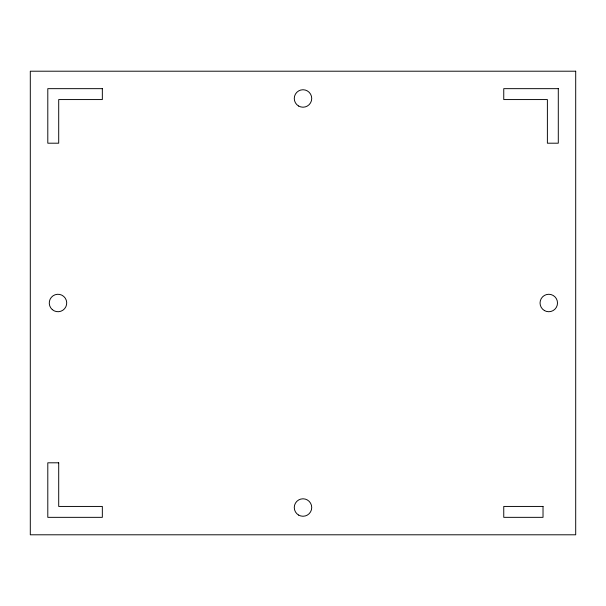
<?xml version="1.0" encoding="UTF-8"?>
<svg xmlns="http://www.w3.org/2000/svg" width="606" height="606" viewBox="0 0 606 606"><rect width="100%" height="100%" fill="white"/><g stroke="black" fill="none" stroke-linecap="round" stroke-linejoin="round"><path stroke-width="0.91" d="M575.7 71.205L30.3 71.205L30.3 534.795L575.7 534.795L575.7 71.205M102.338 88.658L47.798 88.658L47.798 143.198L58.706 143.198L58.706 99.566L102.338 99.566L102.338 88.658M558.293 88.658L503.753 88.658L503.753 99.566L547.385 99.566L547.385 143.198L558.293 143.198L558.293 88.658M58.706 462.802L47.798 462.802L47.798 517.342L102.338 517.342L102.338 506.434L58.706 506.434L58.706 462.802M543.021 506.434L503.753 506.434L503.753 517.342L543.021 517.342L543.021 506.434M298.637 515.085A8.726 8.726 0 0 0 311.726 507.525A8.726 8.726 0 0 0 298.637 499.965A8.726 8.726 0 0 0 298.637 515.085M544.415 310.56A8.726 8.726 0 0 0 557.505 303A8.726 8.726 0 0 0 544.415 295.44A8.726 8.726 0 0 0 544.415 310.56M52.298 309.613A8.726 8.726 0 0 0 66.562 304.629A8.726 8.726 0 0 0 55.116 294.758A8.726 8.726 0 0 0 52.298 309.613M298.637 106.035A8.726 8.726 0 0 0 311.726 98.475A8.726 8.726 0 0 0 298.637 90.915A8.726 8.726 0 0 0 298.637 106.035"/></g></svg>
